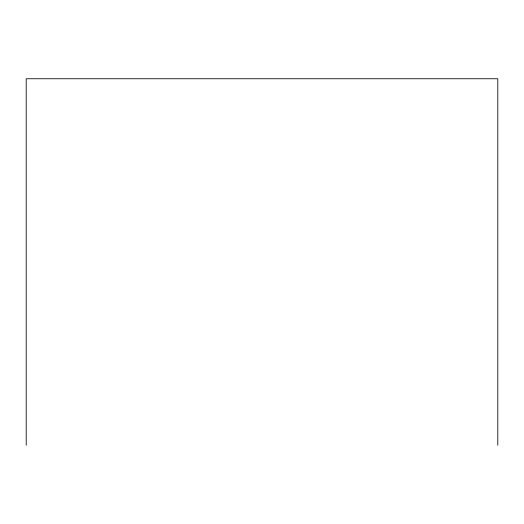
<?xml version="1.0" encoding="UTF-8"?>
<svg xmlns="http://www.w3.org/2000/svg" width="524" height="524" viewBox="0 0 524 524"><rect width="100%" height="100%" fill="white"/><g stroke="black" fill="none" stroke-linecap="round" stroke-linejoin="round"><path stroke-width="0.79" d="M497.8 445.249L497.8 78.751L26.2 78.751L26.2 445.249"/></g></svg>
